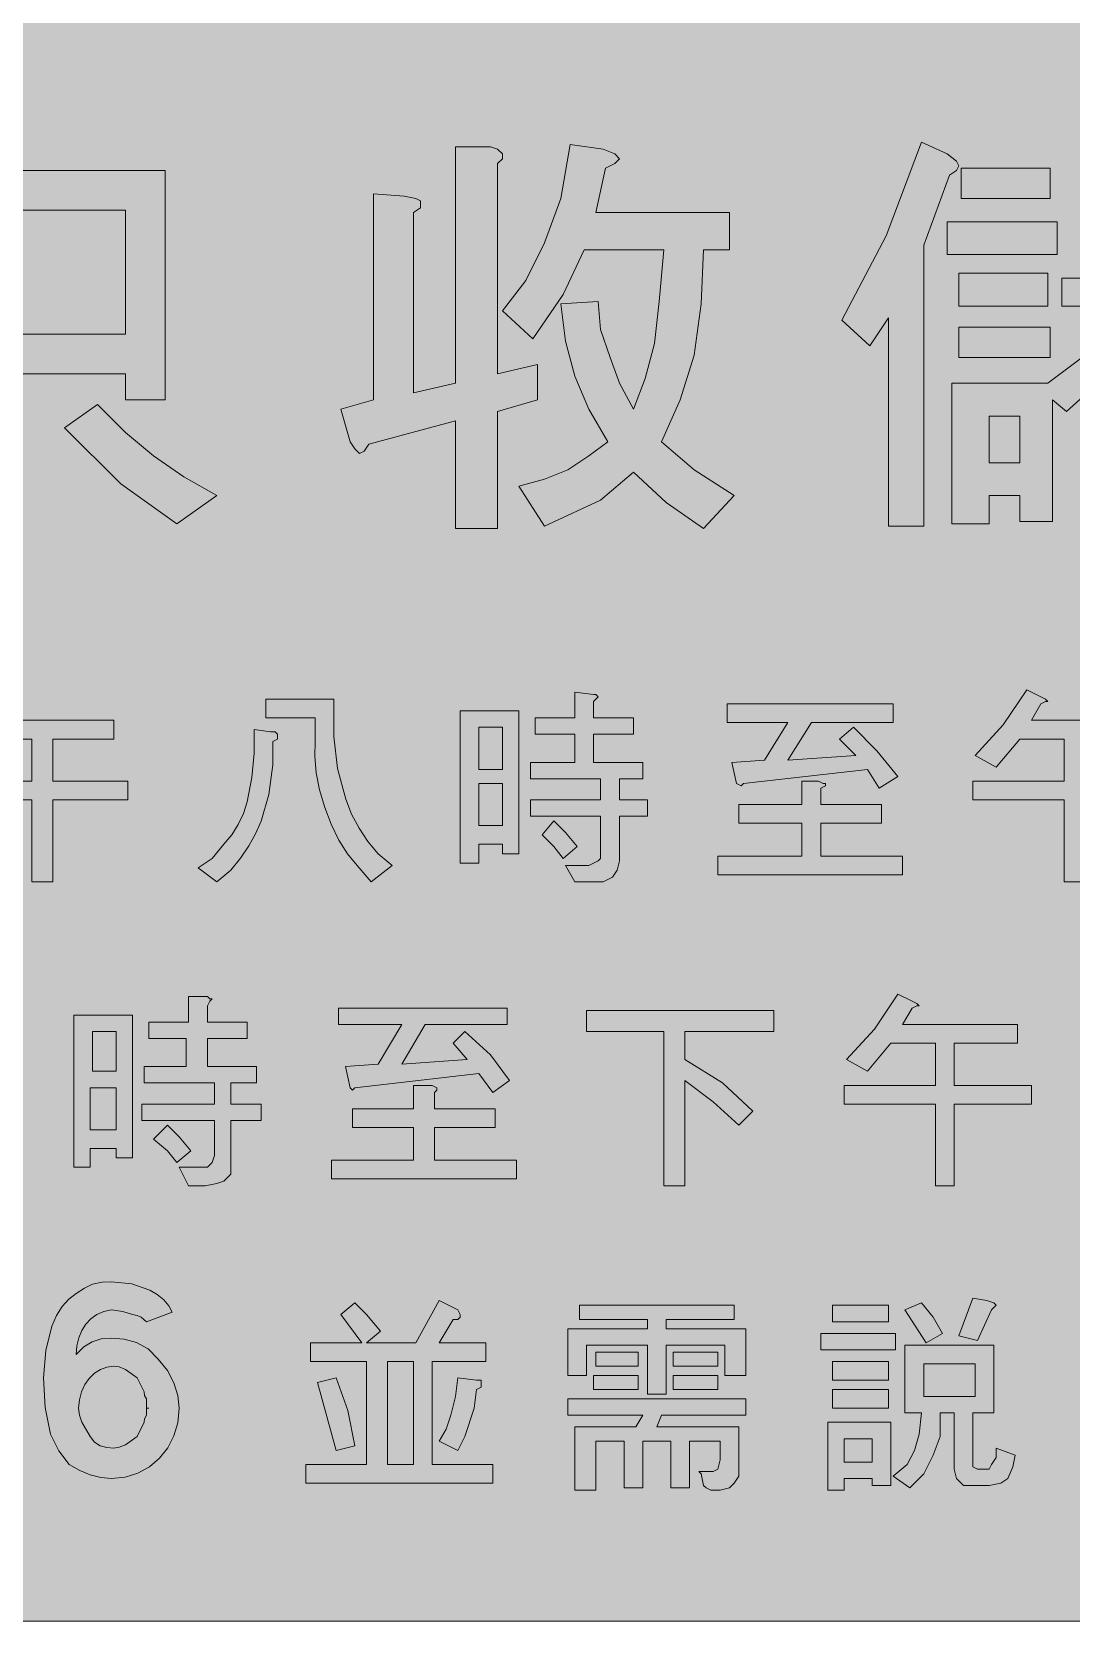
# Model space of a CAD drawing. Header units: metres. Extents: x 10 to 559, y 12 to 260.
# Drawn here: x 324 to 403.9, y 12.1 to 134.3 of the extents above; entities that cross this region are included whole.
import ezdxf

# ---------------------------------------------------------------- set-up
doc = ezdxf.new("R2010")
doc.units = ezdxf.units.M
for name, color, linetype, true_color in [('FILL_BLUE_0000FF', 7, 'Continuous', 0x0000ff), ('FILL_WHITE_FFFFFF', 7, 'Continuous', 0xffffff), ('STROKE_WHITE_FFFFFF', 7, 'Continuous', 0xffffff)]:
    doc.layers.add(name, color=color, linetype=linetype, true_color=true_color)

msp = doc.modelspace()

# ---------------------------------------------------------------- hatches: boundary and pattern name
at = {"layer": 'FILL_BLUE_0000FF', "true_color": 0x0000ff}
h = msp.add_hatch(color=7, dxfattribs=at)
h.dxf.hatch_style = 1
h.paths.add_polyline_path([(553.58, 259.97), (554.9, 259.58), (556.14, 258.96), (557.28, 258.12), (558.12, 256.98), (558.74, 255.74), (559.13, 254.42), (559.26, 253.08), (559.26, 19.26), (559.22, 17.91), (558.9, 16.56), (558.23, 15.32), (557.28, 14.22), (556.14, 13.28), (554.9, 12.6), (553.58, 12.2), (552.24, 12.06), (17.28, 12.06), (15.94, 12.2), (14.63, 12.6), (13.38, 13.28), (12.24, 14.22), (11.3, 15.36), (10.62, 16.61), (10.22, 17.92), (10.08, 19.26), (10.08, 253.08), (10.22, 254.41), (10.62, 255.6), (11.3, 256.93), (12.24, 258.12), (13.34, 259.07), (14.58, 259.74), (15.93, 259.99), (17.28, 260.1), (552.24, 260.1), (553.58, 259.97)])
at = {"layer": 'FILL_WHITE_FFFFFF', "true_color": 0xffffff}
h = msp.add_hatch(color=7, dxfattribs=at)
h.dxf.hatch_style = 1
h.paths.add_polyline_path([(350.28, 106.02), (350.28, 121.86), (352.62, 121.68), (353.52, 121.5), (353.88, 121.32), (353.88, 120.78), (353.34, 120.42), (353.34, 106.56), (356.58, 107.28), (356.58, 125.46), (359.28, 125.46), (359.82, 125.28), (360.18, 124.92), (360.18, 124.56), (359.82, 124.2), (359.82, 108), (362.88, 108.72), (362.88, 106.02), (359.82, 105.12), (359.82, 96.12), (356.58, 96.12), (356.58, 104.4), (349.92, 102.6), (349.56, 102.06), (349.2, 101.88), (348.84, 102.24), (348.48, 102.78), (347.76, 105.3), (350.28, 106.02)])
h = msp.add_hatch(color=7, dxfattribs=at)
h.dxf.hatch_style = 1
h.paths.add_polyline_path([(361.98, 115.2), (363.42, 118.08), (364.68, 121.5), (365.4, 125.64), (367.92, 125.28), (368.82, 124.92), (369.18, 124.56), (368.82, 124.2), (368.1, 123.84), (367.38, 120.42), (377.64, 120.42), (377.64, 117.54), (375.66, 117.54), (375.48, 113.4), (374.94, 109.44), (373.86, 106.02), (372.42, 102.78), (374.94, 100.62), (378, 98.64), (375.66, 96.12), (372.78, 98.1), (370.26, 100.44), (367.74, 98.28), (363.42, 96.3), (361.44, 99.36), (363.42, 99.9), (365.22, 100.62), (366.84, 101.7), (368.28, 102.78), (366.84, 105.3), (365.76, 107.82), (365.04, 110.52), (364.68, 113.4), (367.56, 113.58), (367.74, 111.42), (368.46, 109.26), (369.18, 107.28), (370.26, 105.3), (371.16, 107.64), (371.88, 110.34), (372.24, 113.58), (372.6, 117.54), (366.48, 117.54), (364.86, 114.12), (362.52, 110.7), (360.18, 112.86), (361.98, 115.2)])
h = msp.add_hatch(color=7, dxfattribs=at)
h.dxf.hatch_style = 1
h.paths.add_polyline_path([(389.7, 118.62), (392.4, 125.82), (394.38, 124.92), (395.1, 124.38), (395.28, 124.02), (395.1, 123.66), (394.56, 123.3), (392.58, 117.9), (392.58, 96.3), (389.88, 96.3), (389.88, 112.32), (388.44, 110.16), (386.28, 112.14), (389.7, 118.62)])
h = msp.add_hatch(color=7, dxfattribs=at)
h.dxf.hatch_style = 1
h.paths.add_polyline_path([(403.2, 113.22), (403.2, 115.38), (406.98, 115.38), (406.98, 118.62), (404.28, 118.62), (404.28, 120.96), (406.98, 120.96), (406.98, 125.46), (409.14, 125.1), (410.04, 124.92), (410.4, 124.74), (410.22, 124.38), (409.68, 123.84), (409.68, 120.96), (412.92, 120.96), (412.92, 120.06), (414.54, 123.66), (416.34, 123.12), (417.06, 122.94), (417.42, 122.58), (417.24, 122.22), (416.52, 121.68), (415.08, 118.44), (413.64, 115.38), (416.52, 115.38), (416.52, 113.22), (412.38, 113.22), (410.04, 110.7), (415.44, 110.7), (415.44, 96.3), (412.74, 96.3), (412.74, 98.28), (408.06, 98.28), (408.06, 96.3), (405.36, 96.3), (405.36, 106.74), (403.56, 105.12), (402.48, 106.02), (402.48, 96.66), (399.96, 96.66), (399.96, 98.64), (397.62, 98.64), (397.62, 96.48), (394.74, 96.48), (394.74, 107.28), (402.12, 107.28), (405.72, 109.98), (409.14, 113.22), (403.2, 113.22)])
h.paths.add_polyline_path([(412.56, 118.62), (409.68, 118.62), (409.68, 115.38), (410.76, 115.38), (412.56, 118.62)], flags=16)
h.paths.add_polyline_path([(397.62, 101.16), (399.96, 101.16), (399.96, 104.76), (397.62, 104.76), (397.62, 101.16)], flags=16)
h.paths.add_polyline_path([(408.06, 108.18), (408.06, 105.48), (412.74, 105.48), (412.74, 108.18), (408.06, 108.18)], flags=16)
h.paths.add_polyline_path([(412.74, 103.5), (408.06, 103.5), (408.06, 100.8), (412.74, 100.8), (412.74, 103.5)], flags=16)
h = msp.add_hatch(color=7, dxfattribs=at)
h.dxf.hatch_style = 1
h.paths.add_polyline_path([(334.26, 106.02), (331.2, 106.02), (331.2, 108), (316.44, 108), (316.44, 106.02), (313.2, 106.02), (313.2, 123.66), (334.26, 123.66), (334.26, 106.02)])
h.paths.add_polyline_path([(331.2, 120.6), (316.44, 120.6), (316.44, 111.06), (331.2, 111.06), (331.2, 120.6)], flags=16)
h = msp.add_hatch(color=7, dxfattribs=at)
h.dxf.hatch_style = 1
h.paths.add_polyline_path([(402.3, 123.84), (402.3, 121.5), (395.46, 121.5), (395.46, 123.84), (402.3, 123.84)])
h = msp.add_hatch(color=7, dxfattribs=at)
h.dxf.hatch_style = 1
h.paths.add_polyline_path([(402.84, 119.7), (402.84, 117.18), (394.38, 117.18), (394.38, 119.7), (402.84, 119.7)])
h = msp.add_hatch(color=7, dxfattribs=at)
h.dxf.hatch_style = 1
h.paths.add_polyline_path([(402.12, 115.74), (402.12, 113.22), (395.28, 113.22), (395.28, 115.74), (402.12, 115.74)])
h = msp.add_hatch(color=7, dxfattribs=at)
h.dxf.hatch_style = 1
h.paths.add_polyline_path([(402.3, 111.6), (402.3, 109.26), (395.28, 109.26), (395.28, 111.6), (402.3, 111.6)])
h = msp.add_hatch(color=7, dxfattribs=at)
h.dxf.hatch_style = 1
h.paths.add_polyline_path([(331.2, 103.5), (333.36, 101.7), (335.7, 100.08), (338.22, 98.64), (335.16, 96.48), (330.84, 99.54), (326.52, 103.86), (329.04, 105.66), (331.2, 103.5)])
h = msp.add_hatch(color=7, dxfattribs=at)
h.dxf.hatch_style = 1
h.paths.add_polyline_path([(319.32, 81), (321.12, 83.7), (322.2, 83.16), (322.56, 82.98), (322.74, 82.8), (322.56, 82.8), (322.2, 82.62), (321.48, 81.36), (330.3, 81.36), (330.3, 79.92), (325.62, 79.92), (325.62, 76.68), (331.38, 76.68), (331.38, 75.24), (325.62, 75.24), (325.62, 68.94), (324, 68.94), (324, 75.24), (317.16, 75.24), (317.16, 76.68), (324, 76.68), (324, 79.92), (320.58, 79.92), (318.78, 77.76), (317.16, 78.66), (319.32, 81)])
h = msp.add_hatch(color=7, dxfattribs=at)
h.dxf.hatch_style = 1
h.paths.add_polyline_path([(365.76, 80.28), (362.7, 80.28), (362.7, 81.54), (365.76, 81.54), (365.76, 83.52), (367.2, 83.34), (367.38, 83.34), (367.56, 83.16), (367.2, 82.8), (367.2, 81.54), (370.26, 81.54), (370.26, 80.28), (367.2, 80.28), (367.2, 78.12), (370.98, 78.12), (370.98, 76.86), (369.18, 76.86), (369.18, 75.24), (371.34, 75.24), (371.34, 73.98), (369.18, 73.98), (369.18, 70.56), (369, 69.84), (368.64, 69.3), (367.92, 68.94), (365.76, 68.94), (365.04, 70.2), (366.84, 70.2), (367.2, 70.38), (367.56, 70.56), (367.74, 70.74), (367.74, 73.98), (362.34, 73.98), (362.34, 75.24), (367.74, 75.24), (367.74, 76.86), (362.34, 76.86), (362.34, 78.12), (365.76, 78.12), (365.76, 80.28)])
h = msp.add_hatch(color=7, dxfattribs=at)
h.dxf.hatch_style = 1
h.paths.add_polyline_path([(398.7, 81), (400.5, 83.7), (401.94, 82.98), (402.12, 82.8), (401.94, 82.8), (401.58, 82.62), (400.86, 81.36), (409.68, 81.36), (409.68, 79.92), (404.82, 79.92), (404.82, 76.68), (410.76, 76.68), (410.76, 75.24), (404.82, 75.24), (404.82, 68.94), (403.38, 68.94), (403.38, 75.24), (396.36, 75.24), (396.36, 76.68), (403.38, 76.68), (403.38, 79.92), (399.96, 79.92), (398.16, 77.76), (396.54, 78.66), (398.7, 81)])
h = msp.add_hatch(color=7, dxfattribs=at)
h.dxf.hatch_style = 1
h.paths.add_polyline_path([(347.22, 82.98), (347.22, 80.1), (347.51, 77.66), (348.14, 75.29), (348.59, 74.15), (349.16, 73.06), (349.84, 72.04), (350.64, 71.1), (351.72, 70.2), (350.1, 68.94), (349.02, 70.2), (348.28, 71.08), (347.61, 72.15), (347.01, 73.36), (346.52, 74.66), (346.13, 76), (345.87, 77.32), (345.75, 78.59), (345.78, 79.74), (345.78, 81.54), (342, 81.54), (342, 82.98), (347.22, 82.98)])
h = msp.add_hatch(color=7, dxfattribs=at)
h.dxf.hatch_style = 1
h.paths.add_polyline_path([(360.18, 71.1), (360.18, 71.82), (358.38, 71.82), (358.38, 70.38), (356.94, 70.38), (356.94, 82.08), (361.44, 82.08), (361.44, 71.1), (360.18, 71.1)])
h.paths.add_polyline_path([(358.38, 80.82), (358.38, 77.58), (360.18, 77.58), (360.18, 80.82), (358.38, 80.82)], flags=16)
h.paths.add_polyline_path([(360.18, 76.5), (358.38, 76.5), (358.38, 73.26), (360.18, 73.26), (360.18, 76.5)], flags=16)
h = msp.add_hatch(color=7, dxfattribs=at)
h.dxf.hatch_style = 1
h.paths.add_polyline_path([(377.46, 82.62), (390.24, 82.62), (390.24, 81.18), (383.94, 81.18), (382.14, 78.3), (387.36, 78.66), (386.1, 79.92), (387.18, 80.82), (388.98, 79.02), (390.6, 77.04), (389.16, 76.14), (388.26, 77.58), (378.72, 76.5), (378.54, 76.32), (378.18, 76.5), (377.82, 78.12), (380.34, 78.3), (382.14, 81.18), (377.46, 81.18), (377.46, 82.62)])
h = msp.add_hatch(color=7, dxfattribs=at)
h.dxf.hatch_style = 1
h.paths.add_polyline_path([(337.86, 70.74), (338.76, 71.82), (339.39, 72.54), (339.88, 73.34), (340.27, 74.19), (340.56, 75.09), (340.92, 76.96), (341.1, 78.84), (341.1, 80.64), (342.36, 80.46), (342.72, 80.46), (342.9, 80.28), (342.9, 79.92), (342.54, 79.74), (342.54, 77.94), (342.22, 75.66), (341.63, 73.6), (341.21, 72.63), (340.69, 71.69), (340.05, 70.76), (339.3, 69.84), (338.22, 68.94), (336.78, 70.02), (337.86, 70.74)])
h = msp.add_hatch(color=7, dxfattribs=at)
h.dxf.hatch_style = 1
h.paths.add_polyline_path([(376.74, 70.92), (383.22, 70.92), (383.22, 73.44), (378.36, 73.44), (378.36, 74.88), (383.22, 74.88), (383.22, 76.68), (384.48, 76.68), (384.84, 76.5), (385.02, 76.5), (385.02, 76.32), (384.66, 76.14), (384.66, 74.88), (389.34, 74.88), (389.34, 73.44), (384.66, 73.44), (384.66, 70.92), (390.96, 70.92), (390.96, 69.48), (376.74, 69.48), (376.74, 70.92)])
h = msp.add_hatch(color=7, dxfattribs=at)
h.dxf.hatch_style = 1
h.paths.add_polyline_path([(365.04, 72.72), (365.94, 71.64), (364.86, 70.74), (364.14, 71.64), (363.24, 72.54), (364.14, 73.62), (365.04, 72.72)])
h = msp.add_hatch(color=7, dxfattribs=at)
h.dxf.hatch_style = 1
h.paths.add_polyline_path([(335.88, 56.88), (333, 56.88), (333, 58.14), (336.06, 58.14), (336.06, 60.12), (337.5, 60.12), (337.68, 59.94), (337.86, 59.94), (337.68, 59.76), (337.5, 59.4), (337.5, 58.14), (340.56, 58.14), (340.56, 56.88), (337.5, 56.88), (337.5, 54.72), (341.28, 54.72), (341.28, 53.46), (339.3, 53.46), (339.3, 51.84), (341.64, 51.84), (341.64, 50.58), (339.3, 50.58), (339.3, 46.44), (338.76, 45.9), (338.22, 45.72), (337.32, 45.54), (336.06, 45.54), (335.34, 46.98), (337.5, 46.98), (337.68, 47.16), (337.86, 47.34), (338.04, 47.88), (338.04, 50.58), (332.46, 50.58), (332.46, 51.84), (338.04, 51.84), (338.04, 53.46), (332.64, 53.46), (332.64, 54.72), (335.88, 54.72), (335.88, 56.88)])
h = msp.add_hatch(color=7, dxfattribs=at)
h.dxf.hatch_style = 1
h.paths.add_polyline_path([(388.8, 57.6), (390.6, 60.3), (391.68, 59.76), (392.04, 59.58), (392.22, 59.4), (392.04, 59.4), (391.68, 59.22), (390.96, 57.96), (399.78, 57.96), (399.78, 56.52), (394.92, 56.52), (394.92, 53.28), (400.86, 53.28), (400.86, 51.84), (394.92, 51.84), (394.92, 45.54), (393.48, 45.54), (393.48, 51.84), (386.46, 51.84), (386.46, 53.28), (393.48, 53.28), (393.48, 56.52), (390.06, 56.52), (388.26, 54.36), (386.64, 55.26), (388.8, 57.6)])
h = msp.add_hatch(color=7, dxfattribs=at)
h.dxf.hatch_style = 1
h.paths.add_polyline_path([(347.58, 59.22), (360.54, 59.22), (360.54, 57.96), (354.24, 57.96), (352.44, 54.9), (357.48, 55.26), (356.4, 56.52), (357.3, 57.42), (359.28, 55.62), (360.72, 53.64), (359.46, 52.74), (358.38, 54.18), (348.84, 53.1), (348.66, 52.92), (348.48, 53.1), (348.12, 54.72), (350.64, 54.9), (352.44, 57.96), (347.58, 57.96), (347.58, 59.22)])
h = msp.add_hatch(color=7, dxfattribs=at)
h.dxf.hatch_style = 1
h.paths.add_polyline_path([(381.06, 59.04), (381.06, 57.42), (374.22, 57.42), (374.22, 55.26), (377.1, 53.46), (379.44, 51.3), (378.36, 50.22), (376.38, 52.02), (374.22, 53.64), (374.22, 45.54), (372.6, 45.54), (372.6, 57.42), (366.66, 57.42), (366.66, 59.04), (381.06, 59.04)])
h = msp.add_hatch(color=7, dxfattribs=at)
h.dxf.hatch_style = 1
h.paths.add_polyline_path([(330.48, 47.7), (330.48, 48.42), (328.5, 48.42), (328.5, 46.98), (327.24, 46.98), (327.24, 58.68), (331.74, 58.68), (331.74, 47.7), (330.48, 47.7)])
h.paths.add_polyline_path([(328.68, 57.42), (328.68, 54.36), (330.48, 54.36), (330.48, 57.42), (328.68, 57.42)], flags=16)
h.paths.add_polyline_path([(330.48, 53.1), (328.5, 53.1), (328.5, 49.86), (330.48, 49.86), (330.48, 53.1)], flags=16)
h = msp.add_hatch(color=7, dxfattribs=at)
h.dxf.hatch_style = 1
h.paths.add_polyline_path([(347.04, 47.52), (353.34, 47.52), (353.34, 50.04), (348.66, 50.04), (348.66, 51.48), (353.34, 51.48), (353.34, 53.28), (354.78, 53.28), (355.14, 53.1), (355.14, 52.92), (354.96, 52.74), (354.96, 51.48), (359.64, 51.48), (359.64, 50.04), (354.96, 50.04), (354.96, 47.52), (361.26, 47.52), (361.26, 46.08), (347.04, 46.08), (347.04, 47.52)])
h = msp.add_hatch(color=7, dxfattribs=at)
h.dxf.hatch_style = 1
h.paths.add_polyline_path([(335.34, 49.32), (336.24, 48.24), (335.16, 47.34), (334.44, 48.24), (333.36, 49.14), (334.44, 50.22), (335.34, 49.32)])
h = msp.add_hatch(color=7, dxfattribs=at)
h.dxf.hatch_style = 1
h.paths.add_polyline_path([(328.5, 23.31), (327.69, 23.65), (326.88, 24.12), (326.09, 25.16), (325.44, 26.46), (325.03, 28.49), (324.9, 30.78), (325.07, 32.88), (325.55, 34.76), (325.91, 35.57), (326.34, 36.27), (326.85, 36.84), (327.42, 37.26), (328.05, 37.69), (328.68, 37.98), (329.4, 38.14), (330.12, 38.16), (331.69, 38), (333.07, 37.53), (333.65, 37.19), (334.14, 36.79), (334.53, 36.33), (334.8, 35.82), (332.82, 35.1), (332.41, 35.44), (332.11, 35.58), (331.74, 35.64), (331, 35.89), (330.12, 36), (329.54, 35.88), (329.01, 35.64), (328.55, 35.31), (328.16, 34.9), (327.85, 34.41), (327.61, 33.85), (327.47, 33.24), (327.42, 32.58), (327.99, 33.16), (328.63, 33.55), (329.34, 33.77), (330.12, 33.84), (331.09, 33.76), (332.05, 33.5), (332.95, 33), (333.72, 32.22), (334.43, 31.35), (334.93, 30.4), (335.24, 29.41), (335.34, 28.44), (335.23, 27.33), (334.93, 26.31), (334.45, 25.39), (333.81, 24.59), (333.04, 23.94), (332.15, 23.45), (331.17, 23.15), (330.12, 23.04), (329.31, 23.11), (328.5, 23.31)])
h.paths.add_polyline_path([(332.82, 28.8), (332.82, 29.16), (332.66, 29.43), (332.64, 29.7), (332.1, 30.78), (331.2, 31.43), (330.73, 31.62), (330.3, 31.68), (329.77, 31.61), (329.27, 31.43), (328.81, 31.13), (328.41, 30.74), (328.07, 30.26), (327.82, 29.71), (327.66, 29.1), (327.6, 28.44), (327.66, 27.9), (327.85, 27.36), (328.5, 26.28), (328.83, 25.84), (329.26, 25.56), (329.77, 25.42), (330.3, 25.38), (330.73, 25.44), (331.2, 25.63), (332.1, 26.28), (332.64, 27.36), (332.66, 27.63), (332.82, 27.9), (332.82, 28.26), (332.82, 28.44), (332.82, 28.62), (332.82, 28.8)], flags=16)
h = msp.add_hatch(color=7, dxfattribs=at)
h.dxf.hatch_style = 1
h.paths.add_polyline_path([(347.76, 35.64), (348.84, 36.54), (349.74, 35.64), (350.82, 34.38), (349.74, 33.48), (353.52, 33.48), (355.32, 36.72), (356.76, 36), (356.94, 35.64), (356.94, 35.46), (356.76, 35.28), (356.4, 35.28), (355.32, 33.48), (358.92, 33.48), (358.92, 32.04), (354.78, 32.04), (354.78, 24.12), (359.46, 24.12), (359.46, 22.68), (345.06, 22.68), (345.06, 24.12), (349.74, 24.12), (349.74, 32.04), (345.42, 32.04), (345.42, 33.48), (349.38, 33.48), (347.76, 35.64)])
h.paths.add_polyline_path([(353.34, 32.04), (351.36, 32.04), (351.36, 24.12), (353.34, 24.12), (353.34, 32.04)], flags=16)
h = msp.add_hatch(color=7, dxfattribs=at)
h.dxf.hatch_style = 1
h.paths.add_polyline_path([(396.36, 36.9), (397.44, 36.72), (397.98, 36.54), (398.16, 36.36), (397.98, 36.18), (397.8, 36), (396.72, 33.66), (395.28, 34.02), (396.36, 36.9)])
h = msp.add_hatch(color=7, dxfattribs=at)
h.dxf.hatch_style = 1
h.paths.add_polyline_path([(378.9, 34.56), (378.9, 30.96), (377.28, 30.96), (377.28, 33.3), (372.78, 33.3), (372.78, 29.52), (371.34, 29.52), (371.34, 33.3), (366.66, 33.3), (366.66, 30.96), (365.22, 30.96), (365.22, 34.56), (371.34, 34.56), (371.34, 35.28), (366.12, 35.28), (366.12, 36.36), (378, 36.36), (378, 35.28), (372.78, 35.28), (372.78, 34.56), (378.9, 34.56)])
h = msp.add_hatch(color=7, dxfattribs=at)
h.dxf.hatch_style = 1
h.paths.add_polyline_path([(389.88, 36.36), (389.88, 35.1), (385.56, 35.1), (385.56, 36.36), (389.88, 36.36)])
h = msp.add_hatch(color=7, dxfattribs=at)
h.dxf.hatch_style = 1
h.paths.add_polyline_path([(391.14, 36), (392.4, 36.54), (393.3, 35.46), (394.02, 34.2), (392.76, 33.48), (391.14, 36)])
h = msp.add_hatch(color=7, dxfattribs=at)
h.dxf.hatch_style = 1
h.paths.add_polyline_path([(390.42, 34.2), (390.42, 32.94), (384.66, 32.94), (384.66, 34.2), (390.42, 34.2)])
h = msp.add_hatch(color=7, dxfattribs=at)
h.dxf.hatch_style = 1
h.paths.add_polyline_path([(397.98, 33.3), (397.98, 28.08), (396.36, 28.08), (396.36, 23.94), (396.72, 23.76), (397.62, 23.76), (397.8, 24.12), (398.16, 24.66), (398.16, 25.38), (399.6, 24.84), (399.42, 23.94), (399.06, 23.04), (398.52, 22.68), (397.62, 22.5), (395.64, 22.5), (395.1, 23.04), (394.92, 23.76), (394.92, 28.08), (393.84, 28.08), (393.84, 26.28), (393.3, 24.84), (392.58, 23.4), (391.5, 22.32), (390.24, 23.22), (391.32, 24.12), (391.86, 25.2), (392.22, 26.46), (392.4, 28.08), (391.14, 28.08), (391.14, 33.3), (397.98, 33.3)])
h.paths.add_polyline_path([(396.54, 31.86), (392.58, 31.86), (392.58, 29.34), (396.54, 29.34), (396.54, 31.86)], flags=16)
h = msp.add_hatch(color=7, dxfattribs=at)
h.dxf.hatch_style = 1
h.paths.add_polyline_path([(370.62, 32.76), (370.62, 31.68), (367.38, 31.68), (367.38, 32.76), (370.62, 32.76)])
h = msp.add_hatch(color=7, dxfattribs=at)
h.dxf.hatch_style = 1
h.paths.add_polyline_path([(376.74, 32.76), (376.74, 31.68), (373.32, 31.68), (373.32, 32.76), (376.74, 32.76)])
h = msp.add_hatch(color=7, dxfattribs=at)
h.dxf.hatch_style = 1
h.paths.add_polyline_path([(389.88, 32.04), (389.88, 30.6), (385.56, 30.6), (385.56, 32.04), (389.88, 32.04)])
h = msp.add_hatch(color=7, dxfattribs=at)
h.dxf.hatch_style = 1
h.paths.add_polyline_path([(348.3, 28.26), (348.84, 25.56), (347.4, 25.2), (345.96, 30.42), (347.4, 30.78), (348.3, 28.26)])
h = msp.add_hatch(color=7, dxfattribs=at)
h.dxf.hatch_style = 1
h.paths.add_polyline_path([(355.86, 26.82), (356.22, 27.9), (356.58, 29.34), (356.76, 30.78), (358.2, 30.6), (358.56, 30.6), (358.56, 30.06), (358.2, 29.88), (358.02, 28.44), (357.3, 26.28), (356.76, 25.2), (355.32, 25.92), (355.86, 26.82)])
h = msp.add_hatch(color=7, dxfattribs=at)
h.dxf.hatch_style = 1
h.paths.add_polyline_path([(370.62, 30.96), (370.62, 29.88), (367.2, 29.88), (367.2, 30.96), (370.62, 30.96)])
h = msp.add_hatch(color=7, dxfattribs=at)
h.dxf.hatch_style = 1
h.paths.add_polyline_path([(376.74, 30.96), (376.74, 29.88), (373.32, 29.88), (373.32, 30.96), (376.74, 30.96)])
h = msp.add_hatch(color=7, dxfattribs=at)
h.dxf.hatch_style = 1
h.paths.add_polyline_path([(389.88, 29.88), (389.88, 28.44), (385.56, 28.44), (385.56, 29.88), (389.88, 29.88)])
h = msp.add_hatch(color=7, dxfattribs=at)
h.dxf.hatch_style = 1
h.paths.add_polyline_path([(378.9, 27.9), (372.42, 27.9), (372.06, 27), (378.36, 27), (378.36, 23.22), (378, 22.68), (377.64, 22.32), (376.92, 22.14), (376.2, 22.14), (375.84, 22.32), (375.66, 22.5), (375.48, 23.4), (375.3, 23.58), (376.38, 23.58), (376.74, 23.76), (376.92, 24.48), (376.92, 25.92), (374.58, 25.92), (374.58, 22.32), (373.14, 22.32), (373.14, 25.92), (370.98, 25.92), (370.98, 22.32), (369.54, 22.32), (369.54, 25.92), (367.38, 25.92), (367.38, 22.14), (365.76, 22.14), (365.76, 27), (370.44, 27), (370.98, 27.9), (365.22, 27.9), (365.22, 29.16), (378.9, 29.16), (378.9, 27.9)])
h = msp.add_hatch(color=7, dxfattribs=at)
h.dxf.hatch_style = 1
h.paths.add_polyline_path([(390.06, 27.36), (390.06, 22.5), (388.62, 22.5), (388.62, 23.04), (386.46, 23.04), (386.46, 22.14), (385.2, 22.14), (385.2, 27.36), (390.06, 27.36)])
h.paths.add_polyline_path([(388.62, 26.1), (386.46, 26.1), (386.46, 24.3), (388.62, 24.3), (388.62, 26.1)], flags=16)

# ---------------------------------------------------------------- linework, layer by layer
at = {"layer": 'FILL_BLUE_0000FF', "lineweight": 0, "true_color": 0x0000ff}
msp.add_lwpolyline([(17.28, 260.1), (552.24, 260.1), (553.58, 259.97), (554.9, 259.58), (556.14, 258.96), (557.28, 258.12), (558.12, 256.98), (558.74, 255.74), (559.13, 254.42), (559.26, 253.08), (559.26, 19.26), (559.22, 17.91), (558.9, 16.56), (558.23, 15.32), (557.28, 14.22), (556.14, 13.28), (554.9, 12.6), (553.58, 12.2), (552.24, 12.06), (17.28, 12.06)], dxfattribs=at)
at = {"layer": 'FILL_WHITE_FFFFFF', "lineweight": 0, "true_color": 0xffffff}
for points in [[(350.28, 106.02), (350.28, 121.86), (352.62, 121.68), (353.52, 121.5), (353.88, 121.32), (353.88, 120.78), (353.34, 120.42), (353.34, 106.56), (356.58, 107.28), (356.58, 125.46), (359.28, 125.46), (359.82, 125.28), (360.18, 124.92), (360.18, 124.56), (359.82, 124.2), (359.82, 108), (362.88, 108.72), (362.88, 106.02), (359.82, 105.12), (359.82, 96.12), (356.58, 96.12), (356.58, 104.4), (349.92, 102.6), (349.56, 102.06), (349.2, 101.88), (348.84, 102.24), (348.48, 102.78), (347.76, 105.3)], [(361.98, 115.2), (363.42, 118.08), (364.68, 121.5), (365.4, 125.64), (367.92, 125.28), (368.82, 124.92), (369.18, 124.56), (368.82, 124.2), (368.1, 123.84), (367.38, 120.42), (377.64, 120.42), (377.64, 117.54), (375.66, 117.54), (375.48, 113.4), (374.94, 109.44), (373.86, 106.02), (372.42, 102.78), (374.94, 100.62), (378, 98.64), (375.66, 96.12), (372.78, 98.1), (370.26, 100.44), (367.74, 98.28), (363.42, 96.3), (361.44, 99.36), (363.42, 99.9), (365.22, 100.62), (366.84, 101.7), (368.28, 102.78), (366.84, 105.3), (365.76, 107.82), (365.04, 110.52), (364.68, 113.4), (367.56, 113.58), (367.74, 111.42), (368.46, 109.26), (369.18, 107.28), (370.26, 105.3), (371.16, 107.64), (371.88, 110.34), (372.24, 113.58), (372.6, 117.54), (366.48, 117.54), (364.86, 114.12), (362.52, 110.7), (360.18, 112.86)], [(389.7, 118.62), (392.4, 125.82), (394.38, 124.92), (395.1, 124.38), (395.28, 124.02), (395.1, 123.66), (394.56, 123.3), (392.58, 117.9), (392.58, 96.3), (389.88, 96.3), (389.88, 112.32), (388.44, 110.16), (386.28, 112.14)], [(334.26, 106.02), (331.2, 106.02), (331.2, 108), (316.44, 108), (316.44, 106.02), (313.2, 106.02), (313.2, 123.66), (334.26, 123.66)], [(402.3, 123.84), (402.3, 121.5), (395.46, 121.5), (395.46, 123.84)], [(331.2, 120.6), (316.44, 120.6), (316.44, 111.06), (331.2, 111.06)], [(402.84, 119.7), (402.84, 117.18), (394.38, 117.18), (394.38, 119.7)], [(402.12, 115.74), (402.12, 113.22), (395.28, 113.22), (395.28, 115.74)], [(402.3, 111.6), (402.3, 109.26), (395.28, 109.26), (395.28, 111.6)], [(331.2, 103.5), (333.36, 101.7), (335.7, 100.08), (338.22, 98.64), (335.16, 96.48), (330.84, 99.54), (326.52, 103.86), (329.04, 105.66)], [(397.62, 101.16), (399.96, 101.16), (399.96, 104.76), (397.62, 104.76)], [(365.76, 80.28), (362.7, 80.28), (362.7, 81.54), (365.76, 81.54), (365.76, 83.52), (367.2, 83.34), (367.38, 83.34), (367.56, 83.16), (367.2, 82.8), (367.2, 81.54), (370.26, 81.54), (370.26, 80.28), (367.2, 80.28), (367.2, 78.12), (370.98, 78.12), (370.98, 76.86), (369.18, 76.86), (369.18, 75.24), (371.34, 75.24), (371.34, 73.98), (369.18, 73.98), (369.18, 70.56), (369, 69.84), (368.64, 69.3), (367.92, 68.94), (365.76, 68.94), (365.04, 70.2), (366.84, 70.2), (367.2, 70.38), (367.56, 70.56), (367.74, 70.74), (367.74, 73.98), (362.34, 73.98), (362.34, 75.24), (367.74, 75.24), (367.74, 76.86), (362.34, 76.86), (362.34, 78.12), (365.76, 78.12)], [(398.7, 81), (400.5, 83.7), (401.94, 82.98), (402.12, 82.8), (401.94, 82.8), (401.58, 82.62), (400.86, 81.36), (409.68, 81.36), (409.68, 79.92), (404.82, 79.92), (404.82, 76.68), (410.76, 76.68), (410.76, 75.24), (404.82, 75.24), (404.82, 68.94), (403.38, 68.94), (403.38, 75.24), (396.36, 75.24), (396.36, 76.68), (403.38, 76.68), (403.38, 79.92), (399.96, 79.92), (398.16, 77.76), (396.54, 78.66)], [(347.22, 82.98), (347.22, 80.1), (347.51, 77.66), (348.14, 75.29), (348.59, 74.15), (349.16, 73.06), (349.84, 72.04), (350.64, 71.1), (351.72, 70.2), (350.1, 68.94), (349.02, 70.2), (348.28, 71.08), (347.61, 72.15), (347.01, 73.36), (346.52, 74.66), (346.13, 76), (345.87, 77.32), (345.75, 78.59), (345.78, 79.74), (345.78, 81.54), (342, 81.54), (342, 82.98)], [(360.18, 71.1), (360.18, 71.82), (358.38, 71.82), (358.38, 70.38), (356.94, 70.38), (356.94, 82.08), (361.44, 82.08), (361.44, 71.1)], [(377.46, 82.62), (390.24, 82.62), (390.24, 81.18), (383.94, 81.18), (382.14, 78.3), (387.36, 78.66), (386.1, 79.92), (387.18, 80.82), (388.98, 79.02), (390.6, 77.04), (389.16, 76.14), (388.26, 77.58), (378.72, 76.5), (378.54, 76.32), (378.18, 76.5), (377.82, 78.12), (380.34, 78.3), (382.14, 81.18), (377.46, 81.18)], [(358.38, 80.82), (358.38, 77.58), (360.18, 77.58), (360.18, 80.82)], [(337.86, 70.74), (338.76, 71.82), (339.39, 72.54), (339.88, 73.34), (340.27, 74.19), (340.56, 75.09), (340.92, 76.96), (341.1, 78.84), (341.1, 80.64), (342.36, 80.46), (342.72, 80.46), (342.9, 80.28), (342.9, 79.92), (342.54, 79.74), (342.54, 77.94), (342.22, 75.66), (341.63, 73.6), (341.21, 72.63), (340.69, 71.69), (340.05, 70.76), (339.3, 69.84), (338.22, 68.94), (336.78, 70.02)], [(360.18, 76.5), (358.38, 76.5), (358.38, 73.26), (360.18, 73.26)], [(376.74, 70.92), (383.22, 70.92), (383.22, 73.44), (378.36, 73.44), (378.36, 74.88), (383.22, 74.88), (383.22, 76.68), (384.48, 76.68), (384.84, 76.5), (385.02, 76.5), (385.02, 76.32), (384.66, 76.14), (384.66, 74.88), (389.34, 74.88), (389.34, 73.44), (384.66, 73.44), (384.66, 70.92), (390.96, 70.92), (390.96, 69.48), (376.74, 69.48)], [(365.04, 72.72), (365.94, 71.64), (364.86, 70.74), (364.14, 71.64), (363.24, 72.54), (364.14, 73.62)], [(335.88, 56.88), (333, 56.88), (333, 58.14), (336.06, 58.14), (336.06, 60.12), (337.5, 60.12), (337.68, 59.94), (337.86, 59.94), (337.68, 59.76), (337.5, 59.4), (337.5, 58.14), (340.56, 58.14), (340.56, 56.88), (337.5, 56.88), (337.5, 54.72), (341.28, 54.72), (341.28, 53.46), (339.3, 53.46), (339.3, 51.84), (341.64, 51.84), (341.64, 50.58), (339.3, 50.58), (339.3, 46.44), (338.76, 45.9), (338.22, 45.72), (337.32, 45.54), (336.06, 45.54), (335.34, 46.98), (337.5, 46.98), (337.68, 47.16), (337.86, 47.34), (338.04, 47.88), (338.04, 50.58), (332.46, 50.58), (332.46, 51.84), (338.04, 51.84), (338.04, 53.46), (332.64, 53.46), (332.64, 54.72), (335.88, 54.72)], [(388.8, 57.6), (390.6, 60.3), (391.68, 59.76), (392.04, 59.58), (392.22, 59.4), (392.04, 59.4), (391.68, 59.22), (390.96, 57.96), (399.78, 57.96), (399.78, 56.52), (394.92, 56.52), (394.92, 53.28), (400.86, 53.28), (400.86, 51.84), (394.92, 51.84), (394.92, 45.54), (393.48, 45.54), (393.48, 51.84), (386.46, 51.84), (386.46, 53.28), (393.48, 53.28), (393.48, 56.52), (390.06, 56.52), (388.26, 54.36), (386.64, 55.26)], [(347.58, 59.22), (360.54, 59.22), (360.54, 57.96), (354.24, 57.96), (352.44, 54.9), (357.48, 55.26), (356.4, 56.52), (357.3, 57.42), (359.28, 55.62), (360.72, 53.64), (359.46, 52.74), (358.38, 54.18), (348.84, 53.1), (348.66, 52.92), (348.48, 53.1), (348.12, 54.72), (350.64, 54.9), (352.44, 57.96), (347.58, 57.96)], [(381.06, 59.04), (381.06, 57.42), (374.22, 57.42), (374.22, 55.26), (377.1, 53.46), (379.44, 51.3), (378.36, 50.22), (376.38, 52.02), (374.22, 53.64), (374.22, 45.54), (372.6, 45.54), (372.6, 57.42), (366.66, 57.42), (366.66, 59.04)], [(330.48, 47.7), (330.48, 48.42), (328.5, 48.42), (328.5, 46.98), (327.24, 46.98), (327.24, 58.68), (331.74, 58.68), (331.74, 47.7)], [(328.68, 57.42), (328.68, 54.36), (330.48, 54.36), (330.48, 57.42)], [(330.48, 53.1), (328.5, 53.1), (328.5, 49.86), (330.48, 49.86)], [(347.04, 47.52), (353.34, 47.52), (353.34, 50.04), (348.66, 50.04), (348.66, 51.48), (353.34, 51.48), (353.34, 53.28), (354.78, 53.28), (355.14, 53.1), (355.14, 52.92), (354.96, 52.74), (354.96, 51.48), (359.64, 51.48), (359.64, 50.04), (354.96, 50.04), (354.96, 47.52), (361.26, 47.52), (361.26, 46.08), (347.04, 46.08)], [(335.34, 49.32), (336.24, 48.24), (335.16, 47.34), (334.44, 48.24), (333.36, 49.14), (334.44, 50.22)], [(328.5, 23.31), (327.69, 23.65), (326.88, 24.12), (326.09, 25.16), (325.44, 26.46), (325.03, 28.49), (324.9, 30.78), (325.07, 32.88), (325.55, 34.76), (325.91, 35.57), (326.34, 36.27), (326.85, 36.84), (327.42, 37.26), (328.05, 37.69), (328.68, 37.98), (329.4, 38.14), (330.12, 38.16), (331.69, 38), (333.07, 37.53), (333.65, 37.19), (334.14, 36.79), (334.53, 36.33), (334.8, 35.82), (332.82, 35.1), (332.41, 35.44), (332.11, 35.58), (331.74, 35.64), (331, 35.89), (330.12, 36), (329.54, 35.88), (329.01, 35.64), (328.55, 35.31), (328.16, 34.9), (327.85, 34.41), (327.61, 33.85), (327.47, 33.24), (327.42, 32.58), (327.99, 33.16), (328.63, 33.55), (329.34, 33.77), (330.12, 33.84), (331.09, 33.76), (332.05, 33.5), (332.95, 33), (333.72, 32.22), (334.43, 31.35), (334.93, 30.4), (335.24, 29.41), (335.34, 28.44), (335.23, 27.33), (334.93, 26.31), (334.45, 25.39), (333.81, 24.59), (333.04, 23.94), (332.15, 23.45), (331.17, 23.15), (330.12, 23.04), (329.31, 23.11)], [(347.76, 35.64), (348.84, 36.54), (349.74, 35.64), (350.82, 34.38), (349.74, 33.48), (353.52, 33.48), (355.32, 36.72), (356.76, 36), (356.94, 35.64), (356.94, 35.46), (356.76, 35.28), (356.4, 35.28), (355.32, 33.48), (358.92, 33.48), (358.92, 32.04), (354.78, 32.04), (354.78, 24.12), (359.46, 24.12), (359.46, 22.68), (345.06, 22.68), (345.06, 24.12), (349.74, 24.12), (349.74, 32.04), (345.42, 32.04), (345.42, 33.48), (349.38, 33.48)], [(396.36, 36.9), (397.44, 36.72), (397.98, 36.54), (398.16, 36.36), (397.98, 36.18), (397.8, 36), (396.72, 33.66), (395.28, 34.02)], [(378.9, 34.56), (378.9, 30.96), (377.28, 30.96), (377.28, 33.3), (372.78, 33.3), (372.78, 29.52), (371.34, 29.52), (371.34, 33.3), (366.66, 33.3), (366.66, 30.96), (365.22, 30.96), (365.22, 34.56), (371.34, 34.56), (371.34, 35.28), (366.12, 35.28), (366.12, 36.36), (378, 36.36), (378, 35.28), (372.78, 35.28), (372.78, 34.56)], [(389.88, 36.36), (389.88, 35.1), (385.56, 35.1), (385.56, 36.36)], [(391.14, 36), (392.4, 36.54), (393.3, 35.46), (394.02, 34.2), (392.76, 33.48)], [(390.42, 34.2), (390.42, 32.94), (384.66, 32.94), (384.66, 34.2)], [(397.98, 33.3), (397.98, 28.08), (396.36, 28.08), (396.36, 23.94), (396.72, 23.76), (397.62, 23.76), (397.8, 24.12), (398.16, 24.66), (398.16, 25.38), (399.6, 24.84), (399.42, 23.94), (399.06, 23.04), (398.52, 22.68), (397.62, 22.5), (395.64, 22.5), (395.1, 23.04), (394.92, 23.76), (394.92, 28.08), (393.84, 28.08), (393.84, 26.28), (393.3, 24.84), (392.58, 23.4), (391.5, 22.32), (390.24, 23.22), (391.32, 24.12), (391.86, 25.2), (392.22, 26.46), (392.4, 28.08), (391.14, 28.08), (391.14, 33.3)], [(353.34, 32.04), (351.36, 32.04), (351.36, 24.12), (353.34, 24.12)], [(370.62, 32.76), (370.62, 31.68), (367.38, 31.68), (367.38, 32.76)], [(376.74, 32.76), (376.74, 31.68), (373.32, 31.68), (373.32, 32.76)], [(389.88, 32.04), (389.88, 30.6), (385.56, 30.6), (385.56, 32.04)], [(396.54, 31.86), (392.58, 31.86), (392.58, 29.34), (396.54, 29.34)], [(332.82, 28.8), (332.82, 29.16), (332.66, 29.43), (332.64, 29.7), (332.1, 30.78), (331.2, 31.43), (330.73, 31.62), (330.3, 31.68), (329.77, 31.61), (329.27, 31.43), (328.81, 31.13), (328.41, 30.74), (328.07, 30.26), (327.82, 29.71), (327.66, 29.1), (327.6, 28.44), (327.66, 27.9), (327.85, 27.36), (328.5, 26.28), (328.83, 25.84), (329.26, 25.56), (329.77, 25.42), (330.3, 25.38), (330.73, 25.44), (331.2, 25.63), (332.1, 26.28), (332.64, 27.36), (332.66, 27.63), (332.82, 27.9), (332.82, 28.26), (332.82, 28.44), (332.82, 28.62)], [(348.3, 28.26), (348.84, 25.56), (347.4, 25.2), (345.96, 30.42), (347.4, 30.78)], [(355.86, 26.82), (356.22, 27.9), (356.58, 29.34), (356.76, 30.78), (358.2, 30.6), (358.56, 30.6), (358.56, 30.06), (358.2, 29.88), (358.02, 28.44), (357.3, 26.28), (356.76, 25.2), (355.32, 25.92)], [(370.62, 30.96), (370.62, 29.88), (367.2, 29.88), (367.2, 30.96)], [(376.74, 30.96), (376.74, 29.88), (373.32, 29.88), (373.32, 30.96)], [(389.88, 29.88), (389.88, 28.44), (385.56, 28.44), (385.56, 29.88)], [(378.9, 27.9), (372.42, 27.9), (372.06, 27), (378.36, 27), (378.36, 23.22), (378, 22.68), (377.64, 22.32), (376.92, 22.14), (376.2, 22.14), (375.84, 22.32), (375.66, 22.5), (375.48, 23.4), (375.3, 23.58), (376.38, 23.58), (376.74, 23.76), (376.92, 24.48), (376.92, 25.92), (374.58, 25.92), (374.58, 22.32), (373.14, 22.32), (373.14, 25.92), (370.98, 25.92), (370.98, 22.32), (369.54, 22.32), (369.54, 25.92), (367.38, 25.92), (367.38, 22.14), (365.76, 22.14), (365.76, 27), (370.44, 27), (370.98, 27.9), (365.22, 27.9), (365.22, 29.16), (378.9, 29.16)], [(390.06, 27.36), (390.06, 22.5), (388.62, 22.5), (388.62, 23.04), (386.46, 23.04), (386.46, 22.14), (385.2, 22.14), (385.2, 27.36)], [(388.62, 26.1), (386.46, 26.1), (386.46, 24.3), (388.62, 24.3)]]:
    msp.add_lwpolyline(points, close=True, dxfattribs=at)
for points in [[(409.14, 113.22), (403.2, 113.22), (403.2, 115.38), (406.98, 115.38)], [(405.36, 106.74), (403.56, 105.12), (402.48, 106.02), (402.48, 96.66), (399.96, 96.66), (399.96, 98.64), (397.62, 98.64), (397.62, 96.48), (394.74, 96.48), (394.74, 107.28), (402.12, 107.28), (405.72, 109.98)], [(321.48, 81.36), (330.3, 81.36), (330.3, 79.92), (325.62, 79.92), (325.62, 76.68), (331.38, 76.68), (331.38, 75.24), (325.62, 75.24), (325.62, 68.94), (324, 68.94), (324, 75.24), (317.16, 75.24)], [(317.16, 76.68), (324, 76.68), (324, 79.92), (320.58, 79.92)]]:
    msp.add_lwpolyline(points, dxfattribs=at)
at = {"layer": 'STROKE_WHITE_FFFFFF', "lineweight": 0, "true_color": 0xffffff}
msp.add_lwpolyline([(332.82, 28.44), (333, 28.44)], dxfattribs=at)
msp.add_lwpolyline([(332.82, 28.44), (333, 28.44)], dxfattribs=at)
msp.add_lwpolyline([(332.82, 28.44), (333, 28.44)], dxfattribs=at)
msp.add_lwpolyline([(332.82, 28.44), (333, 28.44)], dxfattribs=at)
msp.add_lwpolyline([(332.82, 28.44), (333, 28.44)], dxfattribs=at)
msp.add_lwpolyline([(332.82, 28.44), (333, 28.44)], dxfattribs=at)
msp.add_lwpolyline([(332.82, 28.44), (333, 28.44)], dxfattribs=at)
msp.add_lwpolyline([(332.82, 28.44), (333, 28.44)], dxfattribs=at)

doc.saveas('drawing.dxf')
